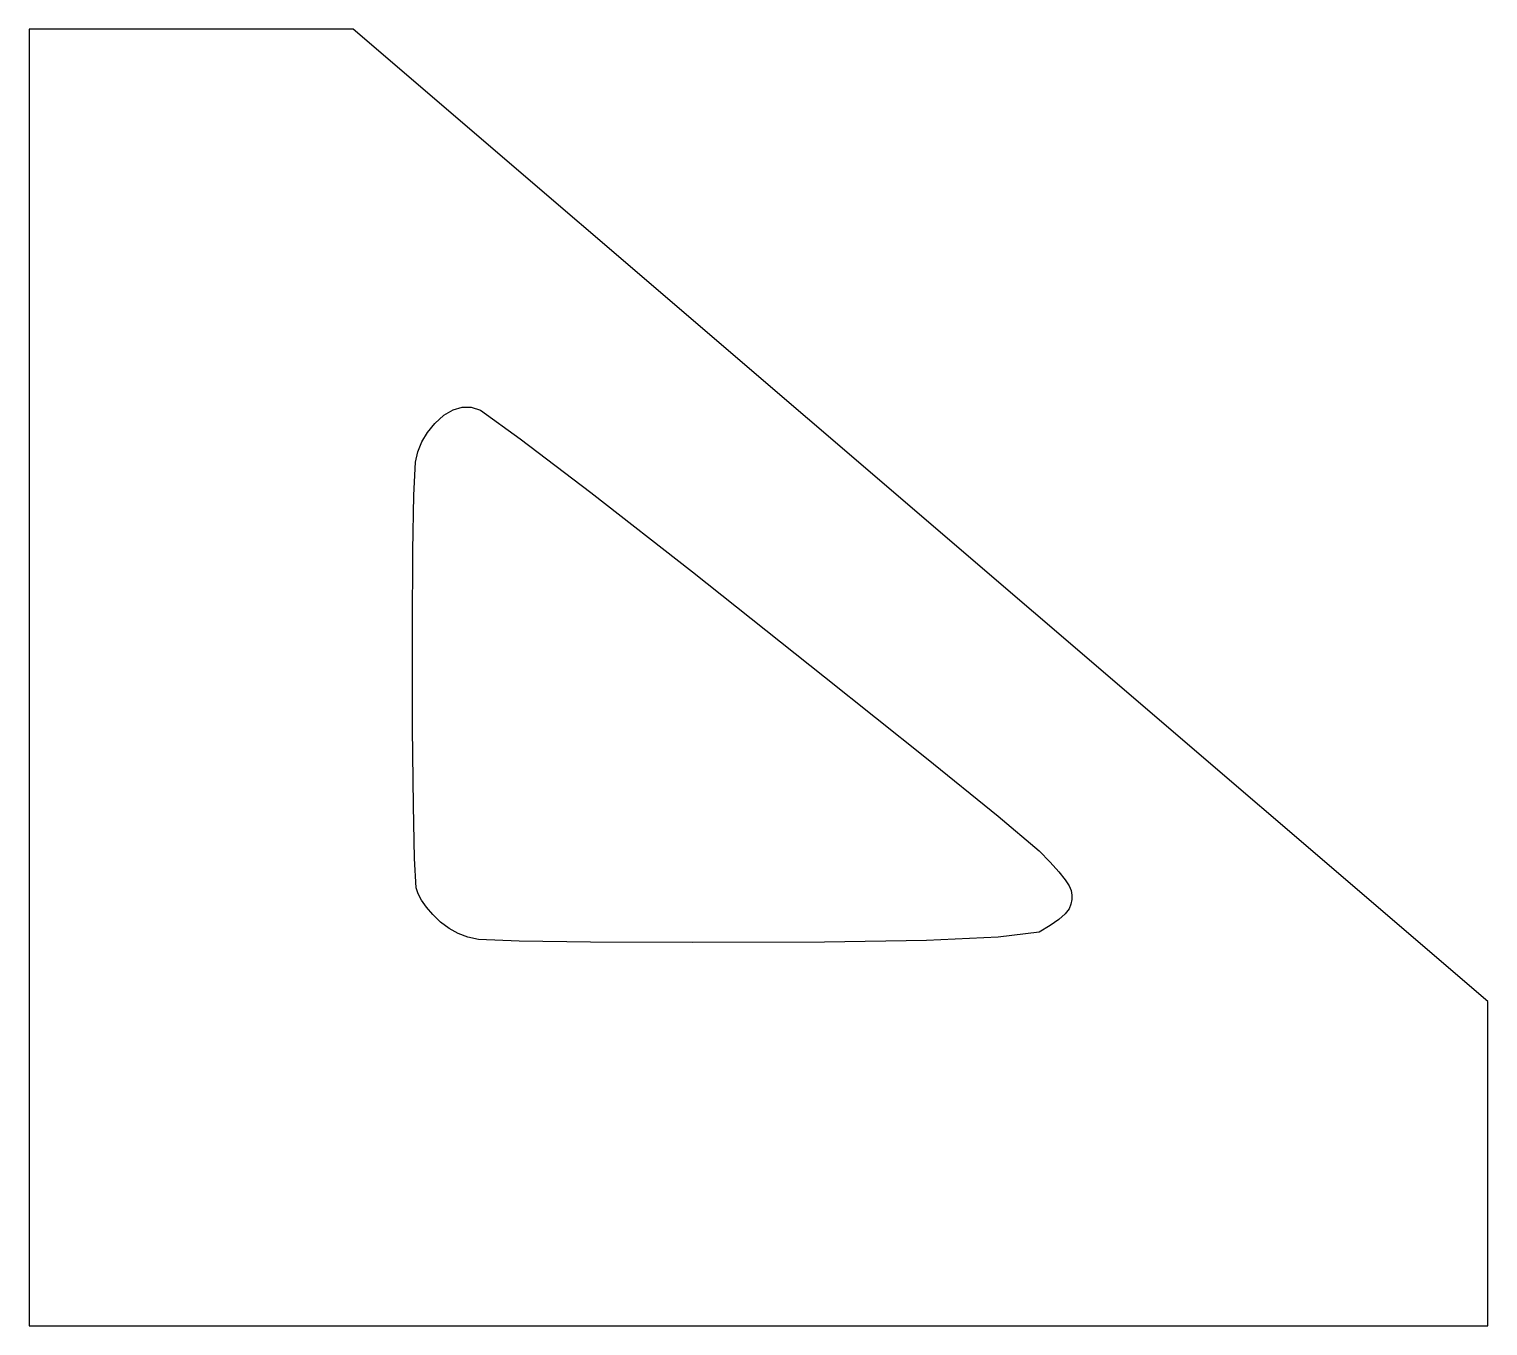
# Model space of a CAD drawing. Header units: millimetres. Extents: x -25 to 203, y -25 to 178.
import ezdxf

# ---------------------------------------------------------------- set-up
doc = ezdxf.new("R2010")
doc.units = ezdxf.units.MM

msp = doc.modelspace()

# ---------------------------------------------------------------- linework, layer by layer
at = {"layer": 'CUT'}
for points in [[(-25.4, 177.8), (-25.4, -25.4), (203.2, -25.4), (203.2, 25.4), (25.4, 177.8)], [(137.6068, 43.5372), (137.8764, 42.8228), (138.01, 42.1084), (138.0076, 41.3941), (137.8692, 40.6797), (137.5949, 39.9653), (136.961, 39.1706), (135.9677, 38.2955), (134.6148, 37.34), (132.9024, 36.3042), (126.4388, 35.5191), (115.2242, 34.9846), (99.2584, 34.7009), (78.5416, 34.6678), (62.594, 34.7316), (51.4159, 34.8923), (45.0071, 35.1499), (43.3676, 35.5045), (41.8335, 36.0749), (40.4048, 36.8612), (39.0814, 37.8633), (37.8633, 39.0814), (36.8694, 40.2262), (36.0997, 41.2978), (35.554, 42.2961), (35.2326, 43.2211), (34.9832, 47.844), (34.806, 56.1647), (34.7008, 68.1831), (34.6677, 83.8994), (34.7316, 96.0964), (34.8923, 104.7742), (35.1499, 109.9328), (35.5045, 111.5722), (36.1275, 113.1283), (37.0192, 114.601), (38.1794, 115.9904), (39.6081, 117.2964), (41.0369, 118.1584), (42.4656, 118.5766), (43.8944, 118.5507), (45.3231, 118.0809), (51.5739, 113.6221), (62.6467, 105.1743), (78.5416, 92.7376), (99.2584, 76.3118), (115.2254, 63.551), (126.4424, 54.455), (132.9095, 49.024), (134.6267, 47.2579), (135.982, 45.7547), (136.9753, 44.5145)]]:
    msp.add_lwpolyline(points, close=True, dxfattribs=at)

doc.saveas('drawing.dxf')
